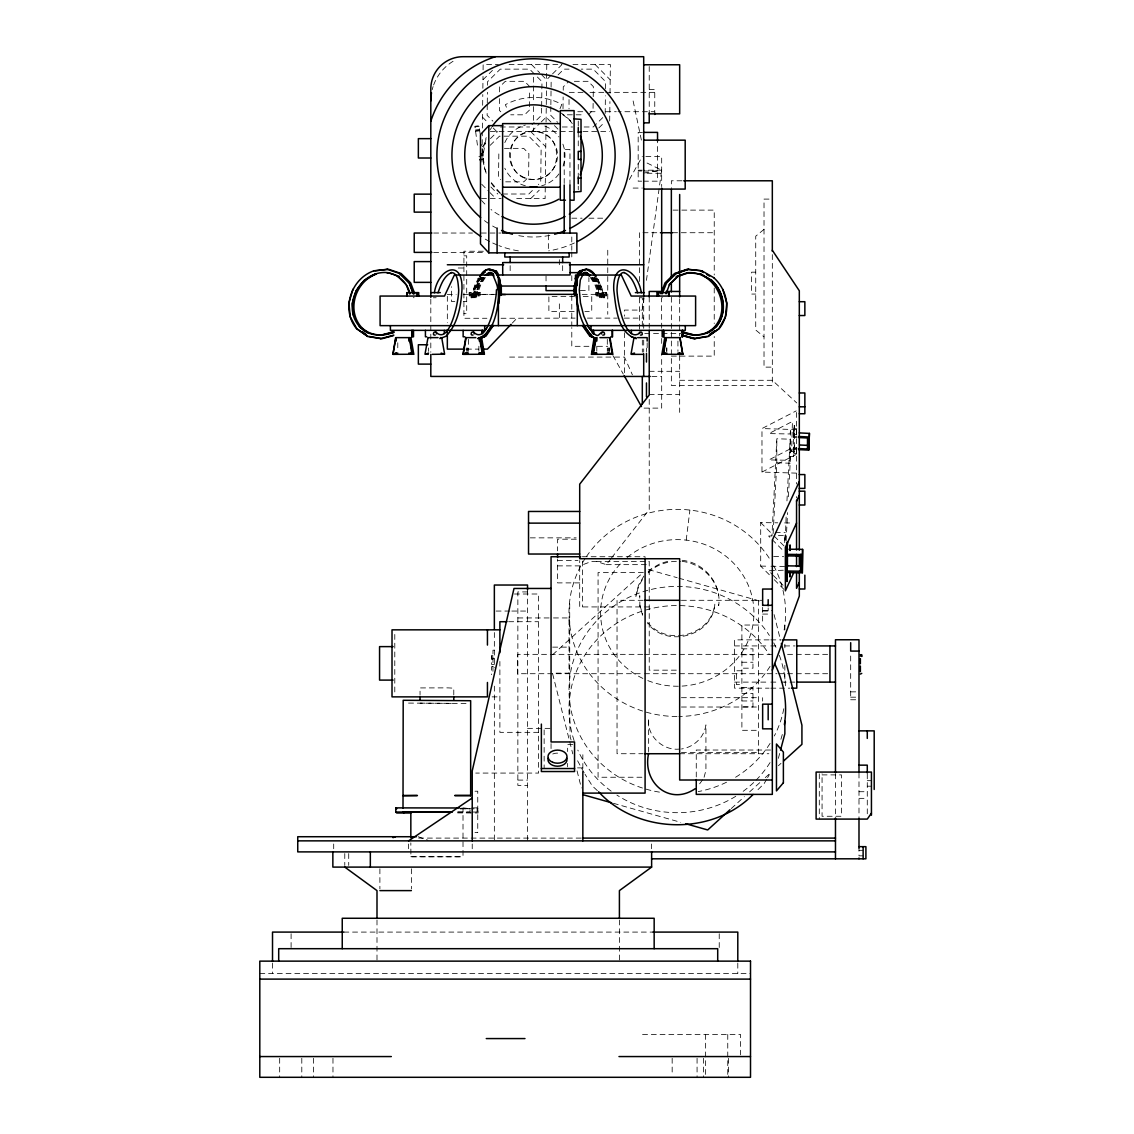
<?xml version="1.0" encoding="UTF-8"?>
<svg xmlns="http://www.w3.org/2000/svg" width="1134" height="1134" viewBox="0 0 1134 1134"><rect width="100%" height="100%" fill="white"/><g stroke="black" fill="none" stroke-linecap="round" stroke-linejoin="round"><path stroke-width="0.75" stroke-dasharray="5 3.75" d="M481.95 162.105L482.304 133.344M482.375 128.057L482.545 113.769M482.659 105.278L482.786 94.533M482.857 88.282L483.013 76.389M483.084 69.84L483.155 64.553L498.393 64.553M487.251 104.697L487.124 115.314L492.893 121.14M487.28 102.939L487.407 92.322M487.492 85.263L487.535 81.719L500.278 69.146L529.606 69.146L535.787 75.397M498.832 153.912L498.535 177.4L500.732 179.626M499.513 98.615L499.371 110.367L501.554 112.592M499.598 91.911L499.655 86.879L505.282 81.322L524.518 81.322L529.72 86.581M529.465 106.724L529.677 89.94M541.641 108.155L541.542 115.229L532.03 124.627M541.655 106.383L541.967 81.648L537.02 76.644M546.772 64.553L545.114 198.606L515.049 198.606M550.841 106.468L550.741 115.314L557.659 122.316M550.869 104.697L551.152 81.719L553.463 79.437M563.003 108.694L563.144 96.943M563.229 90.224L563.272 86.879L568.885 81.322M593.125 103.364L593.039 110.083L588.263 114.803M593.21 96.645L593.337 86.581L588.135 81.322L574.144 81.322M605.187 113.457L605.4 95.78M605.485 88.707L605.57 81.648L593.224 69.146L581.147 69.146M609.681 120.998L609.922 101.592M610.021 93.371L610.375 64.553L572.472 64.553M788.413 496.735L790.157 463.225L790.157 439.198L776.818 438.773L771.956 535.914M773.147 533.533L776.818 462.8L776.818 438.773M785.295 539.529L786.131 516.792M786.953 500.916L790.157 439.198M786.131 540.819L787.591 512.596M778.392 535.673L784.926 535.432L784.657 543.668M796.607 429.573L796.607 434.194M796.607 448.724L796.607 453.359M686.212 540.124L689.897 510.059M644.013 297.845L642.312 310.078L624.465 310.078L624.465 316.216M646.437 280.353L661.675 170.185L643.814 161.425M794.424 425.378L793.446 430.339L790.696 430.197L789.959 433.982L768.895 433.585L792.411 421.451L791.66 451.559L794.424 451.701L794.424 425.378L791.66 425.25M797.06 437.469L793.587 437.299L794.282 432.664M793.587 437.299L794.282 433.727M790.696 430.197L789.959 460.305L768.895 459.908L792.411 447.774L791.66 451.559M796.947 449.532L793.587 449.376L794.282 444.726M793.587 449.376L794.282 445.79M790.696 456.52L793.446 456.648L794.424 451.701M793.857 434.067C795.898 421.522 789.888 435.895 796.55 434.294M793.857 453.217C795.898 440.672 789.888 455.06 796.55 453.444M704.086 777.272L705.929 770.298L705.929 724.909C704.299 737.355 693.724 747.235 681.463 748.993M778.363 758.334L779.668 753.43M471.489 297.76L471.489 294.358L475.656 283.089L478.931 277.901M473.884 297.746L478.69 284.662L483.226 277.476M485.947 139.284L482.956 155.415L480.901 155.684M559.998 108.751L561.784 104.427C544.405 94.774 522.746 95.369 505.367 104.668L507.663 110.239M629.356 179.583L642.312 156.407M643.857 576.086L638.555 585.158L635.89 596.328L638.555 586.235L643.857 577.149M702.612 779.781L698.317 785.621M766.726 779.157L764.146 783.58L755.528 792.071M767.59 777.683L769.306 774.735M479.356 277.901L476.082 283.089L472.027 294.358L471.064 294.358M480.221 277.901L476.946 283.089L472.339 294.358L472.339 297.76M481.071 277.901L477.797 283.089L473.204 294.358L473.204 297.76M483.665 277.476L479.115 284.662L474.21 297.76M484.516 277.476L479.98 284.662L475.075 297.76M485.366 277.476L480.83 284.662L476.025 297.746L471.064 297.76L471.191 292.629M489.732 130.141L491.745 127.518M557.574 565.88L579.701 565.88L590.984 561.656L596.342 561.415L606.279 564.647L610.574 559.147M611.637 557.758L649.229 509.563L649.229 398.53M512.299 323.077L517.047 318.115M482.971 79.777L492.454 70.407M551.322 75.085L546.574 79.777L540.79 73.923M552.513 73.923L561.996 64.553L508.854 64.553M482.134 146.81L485.692 143.295M490.441 138.603L497.557 131.572M558.098 74.858L563.881 69.146L569.07 69.146M490.186 145.322L499.442 136.179L528.784 136.179L541.131 148.682L540.72 182.262L538.338 184.615M529.436 110.083L524.645 114.803L510.711 114.803M531.534 131.572L540.039 123.181M541.258 121.976L546.12 117.171L553.236 124.371M602.778 117.582L593.252 126.98L582.933 126.98M532.385 190.484L528.827 194.013L501.271 194.013M598.795 127.972L604.876 121.976M530.712 198.606L539.217 190.214M648.194 571.819L651.44 568.616L660.796 563.286L668.266 561.259M648.194 572.897C656.458 564.349 668.876 560.621 680.584 561.401M552.641 654.743L642.935 572.698M731.26 808.556L744.343 796.663M749.588 791.901L760.049 782.389M765.28 777.64L769.206 774.068M778.378 765.748L780.986 763.366M764.018 229.38L755.726 236.198L755.726 330.022L764.018 336.855M796.55 473.133L761.977 472.07L761.977 428.553L796.21 410.891M761.977 472.07L796.21 454.422M662.44 297.661L661.604 297.746L661.675 328.463M436.151 297.746L433.33 297.76M643.928 173.02L661.675 170.185L643.701 170.185M475.018 126.88L479.129 126.342M475.429 129.985L479.54 129.446M475.529 130.736L479.639 130.197M475.614 131.374L479.71 130.764M533.519 131.431C502.716 130.268 502.716 180.575 533.519 179.399C564.335 180.575 564.335 130.268 533.519 131.431L533.519 125.463M480.618 153.501L482.673 153.232M480.646 153.785L482.701 153.515M480.674 153.912L482.715 153.572M480.788 154.777L482.843 154.507M480.859 155.344L482.914 155.075M478.917 156.449L483.027 155.911M479.313 159.469L483.424 158.93M479.398 160.149L483.495 159.525M461.297 808.485L463.012 808.4L463.012 856.794L410.905 856.808L410.834 842.888M410.834 856.723L463.012 856.794M414.094 297.746L413.258 297.661M771.871 535.914L768.611 536.042L770.992 538.423M783.296 570.218L768.611 570.771L772.183 574.343M679.946 749.021C662.993 751.247 646.352 735.753 648.648 718.502L648.648 751.658M420.048 703.137L453.784 703.392M466.031 703.449L407.815 703.08M649.229 89.586L654.757 89.586L654.757 111.713L618.016 111.713M583.018 92.35L569.027 92.35L569.027 93.654M590.02 92.35L604.025 92.35M605.769 92.35L654.757 92.35M577.773 111.713L583.018 111.713M590.02 111.713L598.766 111.713M605.769 111.713L616.272 111.713M567.354 114.803L584.775 114.803M500.377 126.98L529.649 126.98M562.266 126.98L572.599 126.98M490.327 131.572L572.528 131.572M582.961 131.572L598.95 131.572M600.722 131.572L609.553 131.572M642.312 132.394L638.173 132.394L638.173 181.171L641.688 181.171M504.446 148.356L523.695 148.356L528.898 153.614L528.6 177.117L523.823 181.837L502.915 181.837M645.841 156.407L661.675 156.407L661.675 186.6M638.173 170.185L642.312 170.185M638.173 171.007L641.688 171.007M643.446 171.007L657.536 171.007M646.975 173.275L661.675 173.275M681.988 180.788L671.356 180.788L671.356 187.677M643.446 181.171L657.536 181.171L657.536 140.985M633.126 188.074L642.312 188.074M481.496 198.606L501.129 198.606M769.008 199.102L764.018 199.102L764.018 367.132L772.325 367.132M673.072 210.116L714.236 210.116L714.236 274.967M571.791 218.196L582.068 218.196M588.915 218.196L604.323 218.196M643.021 232.725L659.917 232.725M672.547 232.725L714.236 232.725M433.627 233.037L472.467 233.037M481.284 233.037L500.987 233.037M483.368 251.238L463.919 251.238L463.919 318.271L486.897 318.271M433.627 252.386L485.196 252.386M463.919 255.83L466.698 255.83L466.698 313.679L463.919 313.679M458.235 268.007L466.698 268.007M755.726 272.174L751.573 272.174L751.573 294.06L755.726 294.06M580.324 290.616L588.9 290.616L588.9 277.547M496.763 294.344L477.343 294.344L477.343 278.553M582.224 294.344L598.369 294.344L598.369 278.553M604.649 294.358L603.671 294.358L599.617 283.089L596.342 277.901M447.335 294.585L456.137 294.585M463.168 294.585L493.092 294.585M574.612 296.371L548.884 296.371L548.884 311.581L576.327 311.581M583.188 296.371L591.75 296.371L591.75 311.581L584.903 311.581M454.862 301.488L451.474 301.488L451.474 286.704M463.31 301.488L466.698 301.488M501.03 318.271L575.094 318.115M587.412 318.115L617.307 318.115M624.352 318.115L643.701 318.115M644.764 333.509L660.399 333.509M662.128 333.509L681.236 333.509M588.915 346.309L571.791 346.309L571.791 327.556M597.476 346.309L607.753 346.309M466.513 349.116L478.718 349.116M671.356 356.119L714.236 356.119L714.236 336.401M509.634 357.082L624.465 357.082L632.403 374.83M649.229 371.3L679.663 371.3M651.88 376.445L661.675 376.445M679.663 380.287L772.325 380.287L796.748 402.939M649.229 394.547L679.663 394.547M644.084 408.112L661.675 408.112L661.675 355.608M796.55 429.616L761.977 428.553M530.301 537.856L576.171 537.856M576.299 539.203L557.574 539.203L557.574 550.869M582.394 556.723L645.09 556.723M557.574 560.607L578 560.607M596.342 561.415L649.229 561.415L649.229 670.166L677.962 670.166M606.279 564.647L649.229 564.647M643.347 572.585L598.072 572.585L598.072 777.244L645.09 777.244M579.701 582.89L557.574 582.89L557.574 559.204M527.537 591.92L517.855 591.92L517.855 785.38L527.537 785.38M514.453 594.003L538.607 594.003L538.607 773.076L475.713 773.076M643.134 600.297L617.038 600.297L617.038 753.727L643.134 753.727M681.406 600.297L761.949 600.297M649.229 606.931L579.701 606.931L579.701 560.607M762.643 610.659L772.325 610.659M496.097 611.056L510.073 611.056M511.817 611.056L527.537 611.056M762.643 611.028L768.172 611.028M762.643 614.075L768.172 614.075L768.172 607.952M517.855 617.945L551.734 617.945M553.463 617.945L569.027 617.945L569.027 673.157L552.683 673.157M508.684 621.716L538.607 621.716M758.49 625.032L741.891 625.032L741.891 730.31L758.49 730.31M769.093 639.874L734.534 639.874L734.534 688.168L769.093 688.168M770.822 639.874L781.198 639.874M734.534 645.926L769.093 645.926M770.822 645.926L777.74 645.926M784.657 645.926L795.033 645.926M552.683 647.131L569.027 647.131M741.891 648.832L752.962 648.832L752.962 668.181L741.891 668.181M494.353 650.193L492.964 650.193L492.964 671.81M642.78 654.346L517.416 654.346L517.416 673.709L642.78 673.709M644.551 654.346L775.202 654.346M787.563 654.346L794.636 654.346M796.394 654.346L828.174 654.346M741.891 654.772L752.962 654.772M492.964 655.324L491.589 655.324L491.589 664.411L494.353 664.411M491.589 656.714L492.964 656.714M491.589 658.089L492.964 658.089M491.589 658.315L494.353 658.315M491.589 659.478L492.964 659.478M741.891 662.242L752.962 662.242M492.964 666.622L491.589 666.622L491.589 674.687M741.891 670.761L736.363 670.761L736.363 684.582L741.891 684.582M644.551 673.709L776.974 673.709M778.746 673.709L794.636 673.709M796.394 673.709L828.174 673.709M734.534 682.115L769.093 682.115M770.822 682.115L779.469 682.115M781.198 682.115L795.033 682.115M741.891 687.544L752.962 687.544L752.962 706.907L741.891 706.907M770.822 688.168L789.845 688.168M850.684 691.853L855.674 691.853M741.891 693.484L752.962 693.484M492.099 696.871L499.881 696.871M850.684 697.183L855.674 697.183M681.406 697.693L758.49 697.693M855.674 699.763L850.684 699.763L850.684 654.12M741.891 700.968L752.962 700.968M681.406 707.021L758.49 707.021M527.537 728.354L551.053 728.354M538.607 732.337L499.881 732.337L499.881 661.476M572.826 744.627L567.638 744.627L567.638 751.559M770.553 750.028L696.262 750.028L696.262 778.037M681.406 752.409L758.49 752.409M679.663 753.727L768.866 753.727M577.546 767.888L582.848 767.888M822.065 774.891L841.428 774.891L841.428 816.267L822.065 816.267L822.065 773.813M517.855 780.107L527.537 780.107M867.283 780.674L871.436 780.674M867.283 786.202L871.436 786.202M474.99 791.22L477.754 791.22L477.754 832.625L474.99 832.625M858.991 791.716L867.283 791.716M858.991 798.35L867.283 798.35M462.97 807.876L470.837 808.755L460.248 808.755M471.801 807.876L477.102 807.876L478.066 808.84L478.066 812.993L454.961 812.908M460.39 808.84L478.066 808.84M471.801 812.029L477.102 812.029L478.066 812.993M418.63 838.097L581.033 838.097M858.991 850.316L863.13 850.316M863.13 855.844L858.991 855.844L858.991 848.275M343.815 932.091L652.872 932.091M259.799 973.582L750.51 973.582M642.553 1034.435L740.516 1034.435L740.516 1054.861M769.334 574.768L760.701 566.107L760.701 522.59L777.768 522.817M784.6 522.902L793.134 523.015M775.287 532.526L785.295 532.654M773.629 556.539L783.637 556.666M760.701 566.107L769.235 566.22M770.95 566.249L784.6 566.419M776.818 462.8L790.157 463.225M461.084 808.23L462.941 808.315M794.055 428.624L796.819 428.765M793.587 436.236L796.947 436.406M794.055 447.788L796.819 447.93M793.587 448.313L797.06 448.483M639.548 297.746L642.368 297.76L642.312 328.463M604.096 294.358L604.224 297.76M601.488 297.76L596.583 284.662L592.047 277.476M601.828 297.746L597.008 284.662L592.472 277.476M600.637 297.76L595.733 284.662L591.183 277.476M682.144 560.309C704.072 562.464 721.805 583.471 718.687 605.613L718.687 604.535M682.144 561.373C699.947 563.442 715.639 577.305 718.531 595.208M648.549 569.608L677.182 577.702M678.869 578.184L761.41 601.502M613.381 803.297L680.754 822.334M418.205 836.722L428.057 840.308M562.733 114.633L569.282 119.665L572.287 123.592M500.392 193.177L490.738 182.007M647.627 622.297C666.693 646.947 711.542 635.678 714.831 604.096C712.776 636.287 666.877 648.435 647.627 623.374M597.377 790.639L592.302 785.919L585.059 774.309M470.837 812.908L470.043 812.114L455.896 812.029L470.043 812.114L470.043 807.975M760.701 522.59L773.048 534.95M774.281 536.184L784.147 546.078M772.183 539.614L784.062 551.507M773.374 575.533L784.062 586.235M774.281 579.715L784.147 589.595M595.152 64.553L610.191 79.777M531.534 64.553L539.628 72.746M554.413 125.576L560.352 131.572M530.712 131.572L545.752 146.81M482.503 117.171L488.428 123.181M493.177 127.972L496.735 131.572M490.909 187.011L497.826 194.013M481.681 184.204L488.797 191.405M489.987 192.61L495.912 198.606M596.768 277.901L600.042 283.089L604.195 294.372M595.492 277.901L598.752 283.089L603.359 294.358L603.359 297.76M594.627 277.901L597.902 283.089L602.508 294.358L602.508 297.76M590.332 277.476L594.868 284.662L599.673 297.746L604.649 297.76L604.521 292.629M584.166 772.864L576.866 759.454M612.927 355.58L623.303 374.121M485.947 171.56L484.686 168.498L481.539 144.599M639.888 605.117L642.581 614.203M642.581 615.28L639.888 606.194L639.746 595.69L639.746 596.768M571.082 739.935L570.118 736.689L569.722 709.643L569.722 600.878M774.083 614.571L780.504 640.1M552.641 673.88L572.783 753.883M577.064 770.893L581.345 787.917M633.126 100.954L641.972 142.841M480.107 133.741L479.058 125.746L474.933 126.285L477.74 147.533M867.283 773.813L867.283 815.615M858.991 772.991L858.991 819.088M835.474 773.842L835.474 816.494M819.301 773.813L819.301 819.088M796.55 412.45L796.55 484.005M796.55 496.579L796.55 497.939M793.446 430.339L793.446 456.648M784.926 535.432L784.926 542.378M784.856 624.99L784.856 630.249M784.856 644.254L784.856 647.755M784.856 665.261L784.856 682.767M772.325 254.611L772.325 385.447L671.356 385.447L671.356 296.853M762.643 607.342L762.643 622.963M762.643 697.693L762.643 701.096M758.49 600.297L758.49 753.727M737.795 963.205L737.795 973.582M728.496 1058.291L728.496 1077.3M727.759 1034.435L727.759 1075.585M719.225 933.75L719.225 948.69M714.236 288.008L714.236 323.559M705.631 1034.435L705.631 1077.3M703.604 1058.291L703.604 1077.3M697.07 1058.291L697.07 1077.3M679.663 298.696L679.663 335.891M679.663 355.481L679.663 412.393M677.934 341.065L677.934 351.356M672.164 1058.291L672.164 1075.571M666.877 347.925L666.877 351.356M666.636 347.925L666.636 351.356M661.675 338.442L661.675 345.175M651.554 844.008L651.554 848.742M649.229 66.523L649.229 112.805M649.229 297.051L649.229 328.534M647.16 342.78L647.16 351.356M646.465 348.209L646.465 351.668M643.701 297.462L643.701 328.321M643.701 340.129L643.701 352.135M642.312 340.129L642.312 352.135M639.548 232.725L639.548 281.487M639.548 297.902L639.548 331.794M624.465 332.716L624.465 373.072M619.405 919.986L619.405 961.136M609.44 347.925L609.44 351.356M609.015 347.925L609.015 351.356M608.15 347.925L608.15 351.356M607.753 250.231L607.753 314.288M607.3 339.349L607.3 351.356M606.236 292.629L606.236 296.059M605.372 292.629L605.372 296.059M597.661 292.629L597.661 296.059M597.235 292.629L597.235 296.059M596.81 346.21L596.81 351.356M596.371 292.629L596.371 296.059M582.848 754.72L582.848 770.227M582.465 561.089L582.465 606.931M578.255 121.097L578.255 126.356M578.255 132.097L578.255 146.428M578.255 164.402L578.255 176.465M578.255 186.231L578.255 189.732M571.791 236.963L571.791 250.231M571.791 251.961L571.791 260.622M571.791 275.633L571.791 283.117M571.791 295.52L571.791 325.897M569.963 184.998L569.963 149.617L564.208 149.617L564.208 184.998M569.027 99.523L569.027 108.878M567.638 763.437L567.638 766.853M562.662 265.639L562.662 271.862M559.346 259.7L559.346 266.462M559.346 303.855L559.346 318.271M551.053 743.62L551.053 748.582M548.36 234.795L548.36 250.628M546.035 275.916L546.035 284.081M544.136 729.885L544.136 768.54M533.519 77.268L533.519 101.536M533.519 106.596L533.519 123.975M527.537 590.29L527.537 840.861M510.158 265.639L510.158 271.862M494.353 632.559L494.353 667.713M494.353 686.155L494.353 840.861M479.328 292.629L479.328 296.059M478.888 346.21L478.888 351.356M478.477 292.629L478.477 296.059M478.052 292.629L478.052 296.059M477.102 807.876L477.102 812.029M472.226 844.008L472.226 848.742M470.327 292.629L470.327 296.059M469.476 292.629L469.476 296.059M468.413 339.349L468.413 351.356M467.548 347.925L467.548 351.356M466.698 347.925L466.698 351.356M453.784 694.944L453.784 688.182L447.93 687.87L420.048 687.927L420.048 694.688M447.335 296.343L447.335 322.736M430.807 299.178L430.807 352.263M428.539 347.925L428.539 351.356M411.373 868.786L411.373 888.928M408.609 844.008L408.609 848.742M397.779 342.78L397.779 351.356M394.788 634.445L394.788 692.279M379.89 868.786L379.89 888.928M376.998 919.986L376.998 961.136M348.719 853.576L348.719 865.412M344.779 853.576L344.779 865.412M333.694 844.008L333.694 848.742M332.971 1058.291L332.971 1077.3M313.608 1058.291L313.608 1077.3M301.8 1058.291L301.8 1077.3M291.098 933.75L291.098 948.69M279.673 1058.291L279.673 1077.3M272.514 963.205L272.514 973.582M592.713 277.49A33.722 12.672 78 0 1 600.864 296.059M593.578 277.49A33.722 12.672 78 0 1 601.729 296.059M594.429 277.49A33.722 12.672 78 0 1 602.579 296.059M594.854 277.49A33.722 12.672 78 0 1 603.005 296.059M474.834 296.059A33.722 12.672 -78 0 1 482.985 277.49M473.984 296.059A33.722 12.672 -78 0 1 482.134 277.49M473.119 296.059A33.722 12.672 -78 0 1 481.27 277.49M472.694 296.059A33.722 12.672 -78 0 1 480.844 277.49M552.74 753.997A9.511 6.549 0 0 1 559.955 753.345M782.29 734.492A108.311 103.577 0 0 1 779.767 742.642M770.057 762.572A108.311 103.577 0 0 1 754.961 781.298M753.699 782.517A108.311 103.577 0 0 1 741.636 792.425M735.796 796.281A108.311 103.577 0 0 1 616.896 795.09M611.183 791.163A108.311 103.577 0 0 1 577.83 750.113M574.102 740.601A108.311 103.577 0 0 1 631.978 615.039A108.311 103.577 0 0 1 769.376 654.601M783.807 708.707A108.311 103.577 0 0 1 774.338 735.966M770.057 743.422A108.311 103.577 0 0 1 734.293 778.037M726.54 782.219A108.311 103.577 0 0 1 698.161 791.603M659.449 792.127A108.311 103.577 0 0 1 587.355 632.262A108.311 103.577 0 0 1 769.376 635.465M773.742 642.879A108.311 103.577 0 0 1 776.747 648.974M779.327 655.268A108.311 103.577 0 0 1 785.579 688.494M773.742 565.838A108.311 103.577 0 0 1 784.118 629.994M770.057 666.381A108.311 103.577 0 0 1 678.827 716.504M677.041 716.504A108.311 103.577 0 0 1 582.493 663.036A108.311 103.577 0 0 1 585.442 558.027M586.406 556.596A108.311 103.577 0 0 1 769.376 558.41M627.201 557.432A76.658 73.299 0 0 1 727.858 557.843A76.658 73.299 0 0 1 741.324 653.227A76.658 73.299 0 0 1 644.381 679.138M642.879 678.444A76.658 73.299 0 0 1 622.311 561.84M432.196 89.671A46.466 46.466 0 0 1 433.103 86.553M433.627 85.007A46.466 46.466 0 0 1 454.181 60.626M549.862 235.348A81.591 81.591 0 0 1 517.175 235.348M497.046 228.402A81.591 81.591 0 0 1 489.931 224.39M488.556 223.497A81.591 81.591 0 0 1 481.907 218.607M562.889 144.146A31.454 31.454 0 0 1 562.889 166.684M558.963 173.899A31.454 31.454 0 0 1 541.669 185.792M525.382 185.792A31.454 31.454 0 0 1 504.8 168.215M504.8 142.615A31.454 31.454 0 0 1 525.382 125.038M544.788 126.058A31.454 31.454 0 0 1 558.963 136.93M500.179 193.418A50.562 50.562 0 0 1 490.583 182.106M486.202 173.219A50.562 50.562 0 0 1 486.202 137.611M560.21 112.464A50.562 50.562 0 0 1 572.599 123.337M574.385 242.974A96.631 96.631 0 0 1 548.658 250.855M518.394 250.855A96.631 96.631 0 0 1 498.903 245.624M497.33 245.001A96.631 96.631 0 0 1 491.135 242.251M489.633 241.499A96.631 96.631 0 0 1 482.347 237.375M499.13 214.978A68.777 68.777 0 0 1 491.008 209.478M484.884 204.049A68.777 68.777 0 0 1 481.553 200.477M480.192 292.629L469.051 292.629L469.051 296.059L480.192 296.059L480.192 292.629M606.662 292.629L595.52 292.629L595.52 296.059L606.662 296.059L606.662 292.629M521.527 176.195A23.984 23.984 0 0 0 557.517 155.415A23.984 23.984 0 0 0 521.527 134.648A23.984 23.984 0 0 0 521.527 176.195"/><path stroke-width="1.5" d="M392.662 332.829L392.945 331.964L393.611 332.687M787.322 545.766C787.209 543.129 787.067 552.315 787.279 549.678M787.237 572.117L787.237 576.738M787.336 541.868L787.081 581.515L787.336 576.596M789.08 549.196L802.603 549.38L802.319 572.769L787.109 572.571L787.109 571.026L800.547 571.21L800.547 556.071L787.109 555.887L787.393 549.168M787.109 571.026L787.393 565.852L800.817 566.036L800.817 554.257M800.547 571.21L800.817 566.036M802.319 572.769L802.603 549.38M498.889 303.458L500.094 290.12C503.212 277.206 489.86 258.977 480.178 276.611M500.505 295.123L500.959 289.907L499.612 278.482M501.356 295.123L501.285 285.144M573.889 289.907L574.414 285.144M574.754 289.907L575.973 278.794L579.573 271.536M575.604 289.907C572.372 276.625 586.349 259.247 595.96 276.611M576.044 289.907L577.249 278.794L581.813 270.842M395.653 337.634L393.087 353.496L395.894 337.634M427.986 337.634L425.037 354.035L428.269 354.361M465.72 337.634L463.041 354.347L484.431 354.233L481.581 337.634M594.117 337.634L591.452 354.347L612.842 354.233L609.993 337.634M594.981 337.634L592.019 354.035L595.534 353.071M595.832 337.634L592.884 354.035L596.385 353.071M596.271 337.634L593.309 354.035L596.81 353.071M664.765 337.634L661.902 354.233L682.625 354.361L679.507 353.071M666.877 353.071L663.121 354.035L666.083 337.634M666.324 337.634L663.659 353.51M798.634 449.617L808.726 450.113L809.421 433.401L799.328 432.904M798.804 448.568L807.507 448.993L807.975 446.598M808.726 450.113L809.421 433.401M436.477 333.906L436.547 333.07A1.559 1.417 -52.7 0 0 435.881 332.134L434.691 332.035A1.8 1.644 -52.7 0 0 433.656 332.829L433.401 334.062A1.559 1.417 -52.7 0 0 434.053 334.998L435.243 335.097M474.196 333.906L474.267 333.07A1.559 1.417 -52.7 0 0 473.615 332.134L472.41 332.035A1.8 1.644 -52.7 0 0 471.39 332.829L471.12 334.062A1.559 1.417 -52.7 0 0 471.787 334.998L472.977 335.097M780.532 750.141L784.856 733.769L784.856 721.167M352.943 289.227L348.903 302.948L350.264 316.953L356.827 328.704L367.643 336.444L380.854 338.669M772.325 670.166L799.314 596.087L799.314 571.352M434.379 292.756C438.107 268.007 463.537 258.056 461.935 290.12C460.914 306.223 457.838 323.842 446.272 335.962M437.965 292.841C440.942 284.691 443.833 275.987 451.757 272.415M660.924 293.791L664.992 282.947L674.517 273.535L686.949 269.311L701.833 270.828L714.222 277.915M662.256 293.791L666.565 282.947L675.949 273.663M666.041 293.777L669.4 284.804L677.905 276.398M411.94 354.361L409.374 337.634M408.821 353.071L412.578 354.035L409.615 337.634M575.108 278.794L578.709 271.536M491.702 325.43L484.416 335.962L479.441 338.045M492.567 325.43L485.012 336.231L478.846 338.584M493.418 325.43L485.862 336.231L479.696 338.584M799.314 481.539L772.325 540.153L772.325 794.381L696.262 794.381L696.262 779.526M796.55 501.299L799.314 495.289M796.55 523.058L785.38 547.311L785.38 590.828L793.757 572.642M799.314 582.337L796.55 588.333L796.55 572.656M682.101 332.687L682.767 331.964C694.603 337.11 708.112 335.735 716.164 326.578C727.433 312.856 724.328 292.147 711.642 280.438L711.939 280.495C724.583 292.203 727.674 312.871 716.419 326.578L706.865 333.339M479.753 276.611C489.491 259.02 502.773 277.22 499.669 290.12C497.528 306.393 496.295 332.418 477.556 338.584M871.436 813.191L867.283 819.088L816.111 819.088L816.111 772.07L871.436 772.07L871.436 815.247M583.131 273.407L582.181 274.088L586.93 272.727M482.9 332.645L486.642 327.939M502.617 125.633L488.797 125.633L480.49 134.563L480.49 243.923L488.797 252.854L576.866 252.854L576.866 233.08L502.617 233.08L502.617 123.606L560.281 123.606M511.122 324.31L487.436 349.116L482.205 349.116M666.324 282.947L675.708 273.663L688.522 269.311M669.159 284.804L677.664 276.398M753.061 794.495C712.577 835.956 637.79 834.525 598.639 791.816M729.956 809.747L707.701 829.96L685.815 823.766M783.608 760.985L801.922 744.343L801.922 725.207L781.369 643.502M602.735 335.097L603.926 334.998A1.559 1.417 52.7 0 0 604.578 334.062L604.323 332.829A1.8 1.644 52.7 0 0 603.288 332.035C597.575 333.481 599.56 338.215 593.564 333.368M640.455 335.097L641.646 334.998A1.559 1.417 52.7 0 0 642.312 334.062L642.042 332.829A1.8 1.644 52.7 0 0 641.008 332.035C625.741 346.012 617.392 302.75 617.009 289.893C617.109 282.763 618.923 271.536 624.281 272.628M651.625 851.889L651.625 867.099L619.405 890.615L619.405 918.271M579.828 271.21L586.519 269.382M709.402 334.544L714.76 330.731M482.886 273.762L485.267 272.089M485.324 275.335C490.327 271.706 487.337 272.316 493.092 274.088M485.749 275.335L489.916 272.415M486.599 275.335L490.767 272.415M487.464 275.335L491.632 272.415M408.609 840.861L472.226 797.996M488.839 269.594L495.558 270.983L498.223 275.704M489.704 269.594L496.423 270.983L498.379 274.315M380.613 338.669L393.838 335.097M373.88 270.828C350.888 278.624 340.696 309.695 356.586 328.704L367.827 336.486M374.985 274.116L364.057 280.438L356.019 290.8L352.32 303.373L353.581 315.932M376.318 274.116C355.679 281.416 346.465 309.398 360.867 326.578C368.904 335.692 382.838 337.138 394.263 331.964M695.17 788.725C669.173 806.387 642 782.035 648.648 753.401M394.66 353.496L394.66 354.361L397.779 353.071M393.229 354.347L392.888 353.553L392.988 354.347L413.797 354.233L410.947 337.634M464.43 353.496L464.43 354.361L467.548 353.071M612.232 354.347L609.553 337.634L599.9 337.634M682.824 354.304L682.824 353.553M396.205 353.071L393.087 354.361L396.446 353.071M425.42 354.361L428.539 353.071M463.14 354.361L466.272 353.071M466.698 353.071L463.182 354.035L466.145 337.634L475.798 337.634M468.413 353.071L465.294 354.361L465.294 353.496M591.551 354.361L594.67 353.071M635.947 337.634L633.991 337.634L631.028 354.035L634.544 353.071M662.185 354.361L665.304 353.071M439.822 338.584L445.662 336.401M392.988 837.643L395.511 836.722M582.607 274.088L583.556 273.407L580.324 279.871L579.29 289.893L580.452 302.863L583.769 315.975L588.674 327.017L594.173 333.821L593.139 333.368M675.85 273.535L688.281 269.311L702.074 270.828M676.204 276.526L687.431 272.699M677.537 276.526L688.834 272.727M579.672 270.842L585.668 269.382M582.04 273.634L585.187 272.699M582.89 273.634L586.037 272.699M380.443 335.295L392.69 331.964M392.945 331.964C381.152 337.039 367.459 335.919 359.535 326.578C340.852 305.599 360.725 269.141 388.438 272.727M393.427 335.607L382.172 338.669L368.975 336.444M706.723 336.444L693.526 338.669L682.271 335.607M707.871 336.486L719.112 328.704C731.487 313.594 728.241 290.616 713.981 277.915L713.938 277.858M413.513 354.361L410.395 353.071M432.295 354.361L444.627 354.148L441.707 337.634M682.725 354.347L679.252 353.071M373.639 270.828L387.247 269.297M375.198 270.828L388.579 269.297L401.181 273.535L410.706 282.947L414.775 293.791M586.604 269.311L593.677 273.762L595.52 276.611M403.194 795.699L417.425 795.529L403.009 795.529M643.701 64.766L679.663 64.766L679.663 113.854L649.229 113.854M574.102 118.872L581.019 119.339L581.019 191.49L574.102 191.972M643.701 122.855L649.229 122.855L649.229 112.805M578.255 132.097L581.019 132.097M643.446 132.394L657.536 132.394L657.536 141.027M430.807 138.646L418.361 138.646L418.361 158.009L430.807 158.009M643.701 140.162L685.191 140.162L685.191 189.08L643.701 189.08M581.019 151.389L578.255 151.389L578.255 159.455L581.019 159.455M578.255 178.109L581.019 178.109M683.759 180.788L772.325 180.788L772.325 251.337M502.617 187.223L560.281 187.223M430.807 194.141L414.222 194.141L414.222 212.129L430.807 212.129M565.469 200.208L560.281 200.208L560.281 110.622L574.102 110.622L574.102 200.208L570.643 200.208M660.399 232.725L672.547 232.725M431.87 233.037L414.222 233.037L414.222 252.386L431.87 252.386M430.807 261.6L414.222 261.6L414.222 282.366L430.807 282.366M503.482 262.535L569.339 262.535M447.335 264.761L503.652 264.761M569.396 264.761L643.701 264.761M570.048 272.642L578.609 272.642M493.488 275.052L454.351 275.052L444.485 296.059L380.088 296.059L380.088 325.642L695.61 325.642L695.61 296.059L631.213 296.059L621.361 275.052L577.291 275.052L577.291 285.513M497.33 274.981L570.118 274.981L570.118 262.535M499.088 286.037L575.505 286.037L575.505 274.981M575.179 290.616L546.035 290.616L546.035 285.725M662.752 291.452L649.229 291.452L649.229 296.91M666.14 291.452L679.663 291.452M431.317 292.629L440.318 292.629M635.38 292.629L644.381 292.629M500.122 294.344L577.291 294.344M500.137 294.585L505.41 294.585M799.314 301.701L804.856 301.701L804.856 315.536L799.314 315.536M426.738 336.784L425.42 336.784L425.42 330.348M464.897 336.784L463.14 336.784L463.14 330.348M482.092 336.784L484.147 336.784M591.551 336.784L592.869 336.784M610.801 336.784L612.558 336.784L612.558 330.348M631.425 336.784L632.744 336.784M681.421 336.784L682.625 336.784L682.625 330.348M410.395 337.634L396.205 337.634L396.205 341.065M428.539 337.634L438.078 337.634M440.361 337.634L441.169 337.634M479.087 337.634L479.313 341.065M594.868 337.634L594.67 341.065M597.051 337.634L596.81 341.065M637.634 337.634L647.16 337.634L647.16 341.065M665.304 337.634L679.507 337.634M427.702 344.75L418.361 344.75L418.361 364.113L430.807 364.113M464.77 349.116L447.335 349.116L447.335 329.767M631.425 354.361L643.403 354.361M650.236 376.445L430.807 376.445L430.807 354.432M799.314 392.974L804.856 392.974L804.856 413.74L799.314 413.74M799.314 406.808L804.856 406.808M799.314 474.565L804.856 474.565L804.856 488.4L799.314 488.4M799.314 491.178L804.856 491.178L804.856 505.013L799.314 505.013M579.701 511.462L528.529 511.462L528.529 554.03L579.701 554.03M528.529 523.128L579.701 523.128M580.651 556.723L551.053 556.723L551.053 741.962L574.555 741.962L574.555 771.531L541.372 771.531L541.372 724.087M551.053 588.461L514 588.461L472.226 770.865L472.226 840.861M772.325 589.042L762.643 589.042L762.643 605.443M799.314 589L804.856 589L804.856 575.165M644.863 600.297L679.663 600.297M762.643 605.315L772.325 605.315M506.926 621.716L499.881 621.716L499.881 652.773M499.881 629.838L392.01 629.838L392.01 696.871L487.436 696.871L487.436 682.47M782.928 639.874L796.763 639.874L796.763 688.168L791.575 688.168M796.763 645.926L835.474 645.926M393.087 646.621L379.564 646.621L379.564 680.102L393.087 680.102M858.991 651.086L850.684 651.086L850.684 642.694M860.366 654.715L861.755 654.715L861.755 656.458M860.366 656.09L861.755 656.09M860.366 674.078L861.755 673.383M796.763 682.115L835.474 682.115M772.325 704.157L762.643 704.157L762.643 728.836L772.325 728.836M858.991 730.863L874.201 730.863L874.201 789.462M644.863 753.727L679.663 753.727M858.991 765.152L867.283 765.152L867.283 772.991M541.372 768.54L574.555 768.54M772.325 780.008L679.663 780.008L679.663 558.736L579.701 558.736L579.701 484.175L649.229 395.015L649.229 330.292M582.848 793.105L645.09 793.105L645.09 558.07M410.877 812.993L396.744 812.993L395.78 812.029L395.78 807.876L459.468 807.975M395.78 812.029L452.353 812.029M450.637 812.114L403.009 812.114L403.789 812.908M416.447 836.722L297.746 836.722L297.746 851.889L835.474 851.889M582.408 838.097L835.474 838.097M297.746 840.861L835.474 840.861M858.991 846.659L865.908 846.659L865.908 858.807L651.554 858.807M651.625 867.099L332.857 867.099L332.857 851.889M379.89 890.615L411.373 890.615M343.815 932.091L272.514 932.091L272.514 961.476M652.872 932.091L737.795 932.091L737.795 961.476M259.799 979.11L750.51 979.11M486.259 1038.574L524.985 1038.574M259.799 1056.562L391.329 1056.562M618.98 1056.562L750.51 1056.562M787.109 554.342L802.319 554.554M798.634 436.491L808.726 436.973M798.804 437.554L807.507 437.979L807.507 448.993M799.498 444.982L808.202 445.407M451.048 272.727C457.697 271.721 458.051 283.032 458.689 289.893C458.831 301.474 449.518 345.771 435.881 332.134M688.593 272.727L700.954 274.116L711.939 280.495M687.261 272.727C714.377 270.36 732.621 305.967 714.845 326.578C706.794 335.692 692.86 337.138 681.435 331.964M386.864 272.727C397.736 273.889 407.517 282.295 409.913 293.777M681.052 353.496L681.151 354.347L677.934 353.071M611.269 353.496L611.382 354.347L608.15 353.071M610.418 353.496L610.418 354.361L607.3 353.071M636.287 338.669C617.151 332.914 615.918 306.435 613.763 290.12C612.162 258.056 637.591 268.007 641.334 292.756M683.008 331.964L695.255 335.295M695.099 338.669L682.101 335.097M681.988 335.182L694.858 338.669L708.112 336.486L718.871 328.704L725.448 316.953L726.809 303.019L722.755 289.227M583.06 794.721L611.694 802.815M489.661 272.699L492.808 273.634M488.797 272.699L491.958 273.634M387.176 269.311L399.863 273.535L409.388 282.947L413.456 293.791M388.267 272.699L399.366 276.398M493.531 274.088C489.349 269.906 501.129 289.865 496.423 289.893C496.55 301.474 487.251 345.771 473.615 332.134M595.407 338.045L590.431 335.962L583.145 325.43M596.002 338.584L589.836 336.231L582.281 325.43M609.015 353.071L612.558 354.361M481.029 353.071L484.147 354.361M480.178 353.071L483.679 354.035L480.731 337.634M479.313 353.071L482.829 354.035L479.866 337.634M478.888 353.071L482.389 354.035L479.441 337.634M441.169 353.071L444.287 354.361M592.317 336.401C580.126 324.565 577.135 306.378 576.044 290.12M591.891 336.401L583.996 325.43M700.5 270.828L703.519 272.585M706.553 274.343L709.572 276.101M700.713 274.116L711.684 280.495M682.767 331.964L683.037 332.829M623.941 272.415C631.879 275.987 634.756 284.691 637.747 292.841M586.221 272.415L590.389 275.335M585.796 272.415L589.963 275.335M584.931 272.415L589.099 275.335M584.081 272.415L589.637 276.299M368.848 333.339L359.294 326.578M362.285 331.681L366.296 334.544M344.779 867.099L376.998 890.615L376.998 918.271M399.622 273.535L409.147 282.947L413.201 293.791M397.935 276.526L406.298 284.804L409.672 293.777M593.479 333.552L588.248 327.017M395.78 807.876L396.744 808.84M492.822 273.719L493.871 275.987M772.325 250.274L799.314 290.772L799.314 550.16M624.168 375.666L641.447 406.567M577.66 306.818L575.604 290.12M601.516 333.906L601.431 333.07A1.559 1.417 52.7 0 1 602.097 332.134M680.046 337.634L682.625 353.496L679.805 337.634M574.754 290.12L575.207 295.123M573.889 290.12L574.343 295.123M867.283 730.863L867.283 738.418M863.13 846.659L863.13 858.807M860.366 658.599L860.366 663.801M860.366 666.012L860.366 671.682M858.991 772.07L858.991 639.76L835.474 639.76L835.474 772.892M858.991 818.464L858.991 848.275M858.991 857.984L858.991 858.807M835.474 817.94L835.474 858.807M829.946 645.926L829.946 682.115M799.314 555.462L799.314 566.461M796.55 500.264L796.55 549.99M796.55 554.398L796.55 566.575M787.435 541.967L787.435 545.44M787.435 555.858L787.435 566.277M768.172 599.702L768.172 605.811M768.172 705.433L768.172 719.807M717.709 961.136L717.709 948.69L278.695 948.69L278.695 961.136M685.305 325.642L685.305 330.348L591.027 330.348L591.027 325.642M682.37 330.348L682.37 336.784M679.663 194.495L679.663 297.051M671.356 189.378L671.356 277.958M671.356 283.117L671.356 291.948M668.89 296.059L668.89 292.629L656.955 292.629L656.955 296.059M668.649 292.629L668.649 296.059M663.759 330.348L663.759 336.784M663.518 330.348L663.518 336.784L662.185 336.784L662.185 330.348M661.675 188.074L661.675 292.544M658.528 292.629L658.528 296.059M658.287 292.629L658.287 296.059M654.757 112.805L654.757 114.477M654.162 948.69L654.162 918.271L342.241 918.271L342.241 948.69M646.465 353.34L646.465 362.044M646.465 382.938L646.465 396.772M643.701 295.974L643.701 56.7L463.097 56.7A32.291 32.291 0 0 0 430.807 88.991L430.807 297.42M643.701 353.865L643.701 376.445M642.312 376.445L642.312 403.817M631.425 330.348L631.425 333.566M612.133 330.348L612.133 336.784M593.692 330.348L593.692 333.566M593.266 330.348L593.266 333.566M592.416 330.348L592.416 333.566M582.848 771.531L582.848 840.861M578.255 127.575L578.255 132.593M578.255 176.819L578.255 183.68M577.291 295.988L577.291 325.642M569.963 184.998L569.963 233.08M569.169 252.854L569.169 257.007L504.8 257.007L504.8 252.854M564.208 184.998L564.208 233.08M562.662 257.007L562.662 262.535M557.574 554.016L557.574 557.545M527.537 589.893L527.537 585.031L494.353 585.031L494.353 629.398M510.158 257.007L510.158 262.535M502.702 262.535L502.702 274.981M498.407 275.052L498.407 325.642M497.089 227.991L497.089 252.854M488.797 125.633L488.797 252.854M487.436 629.838L487.436 645.076M484.686 325.642L484.686 330.348L390.394 330.348L390.394 325.642M482.432 330.348L482.432 333.566M482.007 330.348L482.007 333.566M470.653 796.125L470.653 700.713L403.194 700.288L403.009 807.975M453.784 696.63L453.784 700.004M444.287 330.348L444.287 333.566M420.048 696.375L420.048 699.763M418.744 296.059L418.744 292.629L406.808 292.629L406.808 296.059M417.425 292.629L417.425 296.059M417.17 292.629L417.17 296.059M413.513 330.348L413.513 336.784L412.195 336.784L412.195 330.348M411.94 330.348L411.94 336.784M410.834 811.774L410.834 837.7M408.821 337.634L408.821 341.065M407.049 292.629L407.049 296.059M370.336 851.889L370.336 867.099M639.293 332.687A1.559 1.417 52.7 0 1 639.817 332.134M566.688 757.98A9.511 6.549 0 0 1 557.489 766.215A9.511 6.549 0 0 1 548.303 757.98M774.536 663.532A108.311 103.577 0 0 1 784.388 724.513M430.807 121.253A99.749 99.749 0 0 1 495.388 56.7M430.807 100.954A46.466 46.466 0 0 1 431.515 92.86M480.646 217.558A81.591 81.591 0 0 1 479.016 94.703A81.591 81.591 0 0 1 600.977 109.516A81.591 81.591 0 0 1 570.005 228.402M565.512 230.471A81.591 81.591 0 0 1 554.639 234.228M512.412 234.228A81.591 81.591 0 0 1 501.54 230.471M580.239 136.066A50.562 50.562 0 0 1 580.239 174.764M558.807 199.201A50.562 50.562 0 0 1 501.441 194.495M492.411 125.973A50.562 50.562 0 0 1 558.807 111.628M480.915 236.467A96.631 96.631 0 0 1 462.842 89.543A96.631 96.631 0 0 1 610.673 97.24A96.631 96.631 0 0 1 577.419 241.499M480.49 199.215A68.777 68.777 0 0 1 492.298 100.359A68.777 68.777 0 0 1 590.488 116.873A68.777 68.777 0 0 1 569.311 214.156M565.058 216.537A68.777 68.777 0 0 1 501.993 216.537M536.807 186.699A31.454 31.454 0 0 1 530.244 186.699M789.944 574.825L789.987 576.866L790.086 572.146L789.944 574.825M789.944 548.473C790.044 556.567 790.185 537.318 789.944 548.473M783.381 782.786L776.464 790.908L776.464 744.003L783.381 752.097L783.381 782.786M470.043 795.529L454.819 795.529L470.043 795.529M750.51 961.136L259.799 961.136L259.799 1077.3L750.51 1077.3L750.51 961.136M552.74 762.331A9.511 6.549 0 0 0 567.014 756.661A9.511 6.549 0 0 0 552.74 750.991A9.511 6.549 0 0 0 552.74 762.331"/></g></svg>
